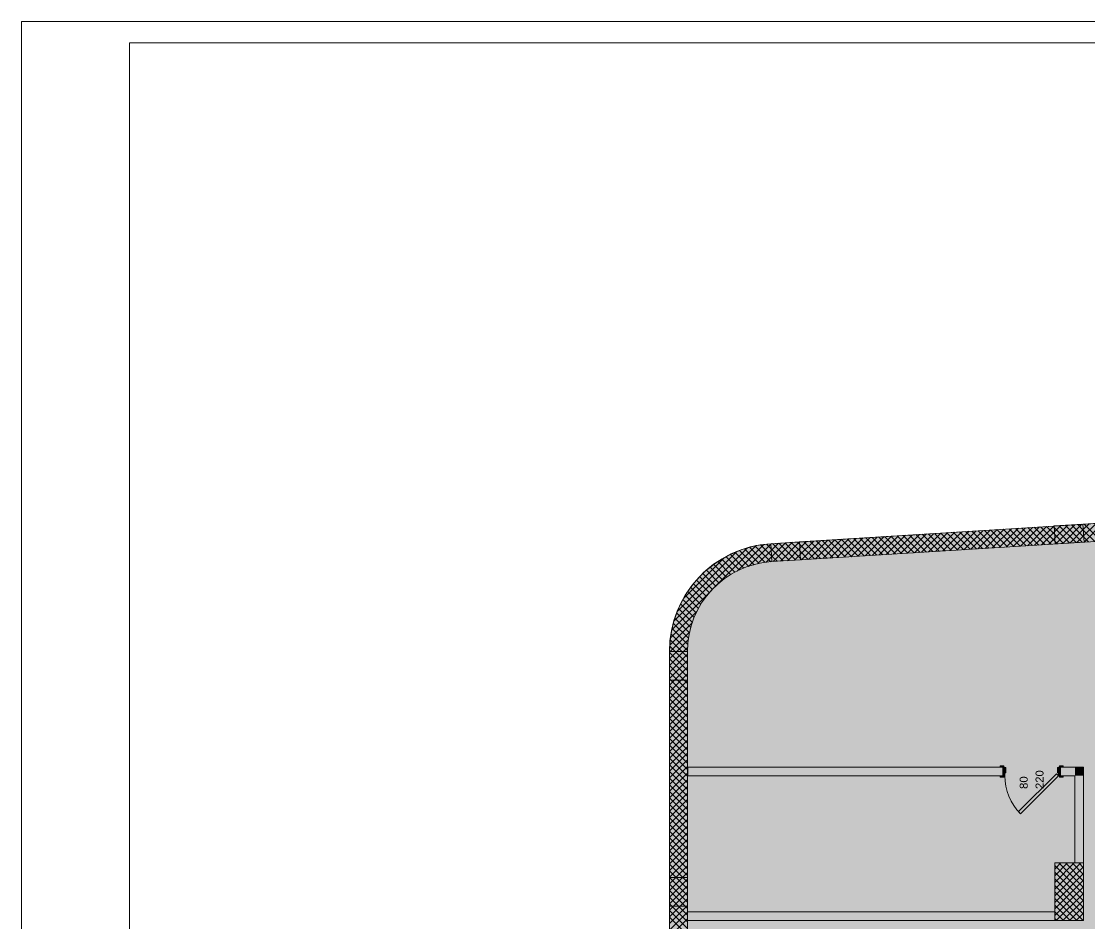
# Model space of a CAD drawing. Header units: metres. Extents: x 312 to 313.4, y 204 to 204.42.
# Drawn here: x 312.8144 to 312.9706, y 204.2895 to 204.4214 of the extents above; entities that cross this region are included whole.
import ezdxf

# ---------------------------------------------------------------- set-up
doc = ezdxf.new("R2010")
doc.units = ezdxf.units.M
for name, color, linetype, true_color in [('PDF_2D Drafting - General', 7, 'Continuous', 0x999999), ('PDF_A - Fleta', 7, 'Continuous', 0x6a6a6a), ('PDF_A - Muret', 7, 'Continuous', 0xaaaaaa), ('PDF_A - Shtyllat', 7, 'Continuous', 0x999999), ('PDF_A - Shtyllat bodrum', 7, 'Continuous', 0x999999)]:
    doc.layers.add(name, color=color, linetype=linetype, true_color=true_color)
doc.styles.add('PDF Arial', font='arial.ttf')

# ---------------------------------------------------------------- blocks, each defined once
blk = doc.blocks.new('bodrumi')
at = {"layer": 'PDF_2D Drafting - General', "true_color": 0xffffff, "transparency": 33554559}
blk.add_hatch(color=7, dxfattribs=at).paths.add_polyline_path([(0.003156999376074054, 0.2495060882568509), (0.003156999376074054, -0.04369808637829919), (-0.318948307376445, -0.04369808637829919), (-0.318948307376445, 0.2145893349541552), (-0.3188001144409327, 0.2167478379991508), (-0.3183581086900631, 0.2188659472995482), (-0.3176308059692587, 0.2209036351521831), (-0.3166315021938999, 0.2228228547838), (-0.3153795006646192, 0.2245874542236379), (-0.3138974959479697, 0.226164252895785), (-0.3122145022074392, 0.2275236445109101), (-0.3103614930046774, 0.2286402430216583), (-0.3083724994235695, 0.2294930548773948), (-0.3062864941067005, 0.2300659527248854), (-0.3041414807637466, 0.2303481706407524)])
at = {"layer": 'PDF_A - Muret', "true_color": 0xcccccc, "transparency": 33554559}
for points in [[(-0.2627104287041675, 0.2329311525133164), (-0.2625464313931047, 0.2303094563802119), (-0.2583444053649941, 0.2305714558919476), (-0.2585074229770612, 0.233193173556856), (-0.193250305853951, 0.2372614652845755), (-0.1930863193088044, 0.2346349675496526), (-0.2997754789564624, 0.2279836508857045), (-0.2999384750366403, 0.2306101486206273)], [(-0.3041414807637466, 0.2303481706407524), (-0.3039774834526838, 0.2277217590332157), (-0.3059414893256189, 0.2274495534261121), (-0.3078424930149026, 0.2268852683173463), (-0.3096374846564345, 0.2260416505601768), (-0.3112854999118326, 0.2249379496256552), (-0.3127475015428445, 0.2235992501153135), (-0.3139934956868728, 0.2220558473375149), (-0.3149924980163519, 0.2203428382025834), (-0.315722502983931, 0.2184991307576638), (-0.3161675016615391, 0.2165666475084151), (-0.3163165020412748, 0.2145893349541552), (-0.318948307376445, 0.2145893349541552), (-0.3188001144409327, 0.2167478379991508), (-0.3183581086900631, 0.2188659472995482), (-0.3176308059692587, 0.2209036351521831), (-0.3166315021938999, 0.2228228547838), (-0.3153795006646192, 0.2245874542236379), (-0.3138974959479697, 0.226164252895785), (-0.3122145022074392, 0.2275236445109101), (-0.3103614930046774, 0.2286402430216583), (-0.3083724994235695, 0.2294930548773948), (-0.3062864941067005, 0.2300659527248854)]]:
    blk.add_hatch(color=254, dxfattribs=at).paths.add_polyline_path(points)
at = {"layer": 'PDF_A - Muret', "true_color": 0xffffff, "transparency": 33554559}
for points in [[(-0.2697904229058281, 0.1976252972073098), (-0.2697904229058281, 0.1968363057454496), (-0.2699164380391608, 0.1968363057454496), (-0.2699164380391608, 0.1964153150770471), (-0.2702114351060914, 0.1964153150770471), (-0.2702114351060914, 0.1976252972073098)], [(-0.2617904159545787, 0.1976252972073098), (-0.2617904159545787, 0.1964153150770471), (-0.2620854130215093, 0.1964153150770471), (-0.2620854130215093, 0.1968363057454496), (-0.2622114173889258, 0.1968363057454496), (-0.2622114173889258, 0.1976252972073098)]]:
    blk.add_hatch(color=7, dxfattribs=at).paths.add_polyline_path(points)
at = {"layer": 'PDF_2D Drafting - General', "color": 8, "lineweight": 9, "true_color": 0x7f7f7f}
for points in [[(0.003156999376074054, 0.2495060882568509), (-0.3041414807637466, 0.2303481706407524)], [(-0.3062864941067005, 0.2300659527248854), (-0.3083724994235695, 0.2294930548773948)], [(-0.3041414807637466, 0.2303481706407524), (-0.3062864941067005, 0.2300659527248854)], [(-0.3103614930046774, 0.2286402430216583), (-0.3122145022074392, 0.2275236445109101)], [(-0.3083724994235695, 0.2294930548773948), (-0.3103614930046774, 0.2286402430216583)], [(-0.3122145022074392, 0.2275236445109101), (-0.3138974959479697, 0.226164252895785)], [(-0.3138974959479697, 0.226164252895785), (-0.3153795006646192, 0.2245874542236379)], [(-0.3153795006646192, 0.2245874542236379), (-0.3166315021938999, 0.2228228547838)], [(-0.3166315021938999, 0.2228228547838), (-0.3176308059692587, 0.2209036351521831)], [(-0.3176308059692587, 0.2209036351521831), (-0.3183581086900631, 0.2188659472995482)], [(-0.3183581086900631, 0.2188659472995482), (-0.3188001144409327, 0.2167478379991508)], [(-0.3188001144409327, 0.2167478379991508), (-0.318948307376445, 0.2145893349541552)], [(-0.318948307376445, 0.2145893349541552), (-0.318948307376445, -0.04369808637829919)]]:
    blk.add_lwpolyline(points, dxfattribs=at)
at = {"layer": 'PDF_A - Fleta', "color": 253, "lineweight": 5, "true_color": 0x999999}
for points in [[(-0.4136853134817784, 0.3067039104885509), (0.1738802134195794, 0.3067039104885509)], [(-0.4136853134817784, -0.1100141504923329), (-0.4136853134817784, 0.3067039104885509)], [(-0.3978958302391788, 0.3035460067749227), (0.1706751980251511, 0.3035460067749227)], [(-0.3978958302391788, -0.1068561606512901), (-0.3978958302391788, 0.3035460067749227)]]:
    blk.add_lwpolyline(points, dxfattribs=at)
at = {"layer": 'PDF_A - Muret', "color": 8, "lineweight": 18, "true_color": 0x7f7f7f}
for points in [[(-0.193250305853951, 0.2372614652845755), (-0.2585074229770612, 0.233193173556856)], [(-0.2997754789564624, 0.2279836508857045), (-0.1930863193088044, 0.2346349675496526)], [(-0.2627104287041675, 0.2329311525133164), (-0.2999384750366403, 0.2306101486206273)], [(-0.318948307376445, 0.2103787392510412), (-0.318948307376445, 0.181565295579702)], [(-0.3163165020412748, 0.181565295579702), (-0.3163165020412748, 0.2103787392510412)], [(-0.2702114351060914, 0.1976783086141154), (-0.3162635014004422, 0.1976783086141154)], [(-0.3162635014004422, 0.1964153150770471), (-0.3162635014004422, 0.1976783086141154)], [(-0.2702114351060914, 0.1976783086141154), (-0.2706004294501554, 0.1976783086141154)], [(-0.2702114351060914, 0.1976783086141154), (-0.2706004294501554, 0.1976783086141154)], [(-0.2702114351060914, 0.1976783086141154), (-0.2706004294501554, 0.1976783086141154)], [(-0.2702114351060914, 0.1976252972073098), (-0.2702114351060914, 0.1976783086141154)], [(-0.2702114351060914, 0.1976252972073098), (-0.2702114351060914, 0.1976783086141154)], [(-0.2702114351060914, 0.1976252972073098), (-0.2702114351060914, 0.1976783086141154)], [(-0.2702114351060914, 0.1964153150770471), (-0.2702114351060914, 0.1976252972073098)], [(-0.2702114351060914, 0.1964153150770471), (-0.2702114351060914, 0.1976252972073098)], [(-0.2702114351060914, 0.1964153150770471), (-0.2702114351060914, 0.1976252972073098)], [(-0.2617904159545787, 0.1976783086141154), (-0.2614004096137137, 0.1976783086141154)], [(-0.2617904159545787, 0.1976252972073098), (-0.2617904159545787, 0.1976783086141154)], [(-0.2596854195488731, 0.1976783086141154), (-0.2617904159545787, 0.1976783086141154)], [(-0.2617904159545787, 0.1976252972073098), (-0.2617904159545787, 0.1976783086141154)], [(-0.2617904159545787, 0.1976252972073098), (-0.2617904159545787, 0.1976783086141154)], [(-0.2617904159545787, 0.1976783086141154), (-0.2614004096137137, 0.1976783086141154)], [(-0.2617904159545787, 0.1976783086141154), (-0.2614004096137137, 0.1976783086141154)], [(-0.2617904159545787, 0.1964153150770471), (-0.2617904159545787, 0.1976252972073098)], [(-0.2617904159545787, 0.1964153150770471), (-0.2617904159545787, 0.1976252972073098)], [(-0.2617904159545787, 0.1964153150770471), (-0.2617904159545787, 0.1976252972073098)], [(-0.2584214032490877, 0.1976783086141154), (-0.2596854195488731, 0.1976783086141154)], [(-0.2584214032490877, 0.1836702919854076), (-0.2584214032490877, 0.1976783086141154)], [(-0.3162635014004422, 0.1964153150770471), (-0.2702114351060914, 0.1964153150770471)], [(-0.2702114351060914, 0.1964153150770471), (-0.2706004294501554, 0.1964153150770471)], [(-0.2702114351060914, 0.1964153150770471), (-0.2706004294501554, 0.1964153150770471)], [(-0.2702114351060914, 0.1964153150770471), (-0.2706004294501554, 0.1964153150770471)], [(-0.2617904159545787, 0.1964153150770471), (-0.2614004096137137, 0.1964153150770471)], [(-0.2617904159545787, 0.1964153150770471), (-0.2596854195488731, 0.1964153150770471)], [(-0.2617904159545787, 0.1964153150770471), (-0.2614004096137137, 0.1964153150770471)], [(-0.2617904159545787, 0.1964153150770471), (-0.2614004096137137, 0.1964153150770471)], [(-0.2596854195488731, 0.1964153150770471), (-0.2596854195488731, 0.1836702919854076)], [(-0.318948307376445, 0.1773542692396575), (-0.318948307376445, 0.1307232008192329)], [(-0.3163165020412748, 0.1307232008192329), (-0.3163165020412748, 0.1773542692396575)], [(-0.2626324295891891, 0.1765122879028524), (-0.316306500498456, 0.1765122879028524)], [(-0.316306500498456, 0.1765122879028524), (-0.316306500498456, 0.1752492728339519)], [(-0.316306500498456, 0.1752492728339519), (-0.2626324295891891, 0.1752492728339519)]]:
    blk.add_lwpolyline(points, dxfattribs=at)
at = {"layer": 'PDF_A - Muret', "lineweight": 9}
for points in [[(-0.2686824371338048, 0.2299221630520378), (-0.26587042100698, 0.2327341791788911)], [(-0.2676504264831578, 0.2299864571465378), (-0.2648384211222492, 0.232798473273391)], [(-0.266618426598427, 0.2300507512410661), (-0.2638064104716022, 0.2328627673678909)], [(-0.2640584407382676, 0.2302103668212965), (-0.2665404382493648, 0.2326923643324221)], [(-0.2631474067688373, 0.2302671678331194), (-0.2656294258117669, 0.2327491653442451)], [(-0.2655864267137531, 0.2301151529948129), (-0.2627744213528445, 0.2329271691216377)], [(-0.262568426174596, 0.2306550640530247), (-0.2647184241400851, 0.2328058586968496)], [(-0.2626324295891891, 0.2316870639377271), (-0.2638084236992881, 0.2328626597086725)], [(-0.2626964222378092, 0.232718956163211), (-0.2628974112616902, 0.2329194607204954)], [(-0.2584584272596544, 0.2324049572414992), (-0.2576144111633312, 0.2332487687852733)], [(-0.25840140016345, 0.231494073994952), (-0.2565824112786572, 0.2333131705390201)], [(-0.2583444053649941, 0.230583255343987), (-0.2555504113939264, 0.23337746463352)], [(-0.255861406623012, 0.2307214682685128), (-0.2583434041341093, 0.2332033581203916)], [(-0.2944814760843997, 0.2283137556288182), (-0.2916694599575749, 0.2311257502238107)], [(-0.2934494654337527, 0.2283780712551788), (-0.2906374600728441, 0.2311900658501713)], [(-0.2924174655490788, 0.2284424514770649), (-0.2896054601881133, 0.2312544676039181)], [(-0.291385465664348, 0.2285067455715648), (-0.2885734603034393, 0.231318761698418)], [(-0.2886514486525016, 0.228677148607062), (-0.291133456929515, 0.2311591461181877)], [(-0.2903534657796172, 0.2285710396660932), (-0.2875414604187085, 0.231383055792918)], [(-0.2877404685126521, 0.2287339711507173), (-0.2902224660237493, 0.2312159686618429)], [(-0.2893214658949432, 0.2286354629516723), (-0.2865094605339777, 0.2314474575466647)], [(-0.2868294560750542, 0.2287907506307079), (-0.2893114643520676, 0.2312727696736658)], [(-0.2859184544033724, 0.2288475516425308), (-0.2884004519144696, 0.2313295491536564)], [(-0.2882894444783801, 0.2286997570461722), (-0.2854774606493038, 0.2315117731730254)], [(-0.2850074634976068, 0.2289043526543537), (-0.287489461008704, 0.2313862640380933)], [(-0.2872574661254816, 0.2287640511407005), (-0.2844454499986568, 0.2315760672675253)], [(-0.2840974415249207, 0.2289611536661766), (-0.2865784593370222, 0.2314430650499162)], [(-0.2862254447089185, 0.2288284528944473), (-0.283413450113926, 0.2316404474894398)], [(-0.283186461385128, 0.2290178470187811), (-0.2856684588962253, 0.2314998445299068)], [(-0.2851934555901607, 0.2288927469889472), (-0.2823814502292521, 0.2317047631158005)], [(-0.2822754489474733, 0.2290746480306041), (-0.2847574572245435, 0.2315566670735905)], [(-0.2841614557054299, 0.2289570626153079), (-0.2813494395786051, 0.2317690572103004)], [(-0.2813644472757915, 0.229131449042427), (-0.2838464447869455, 0.2316134680854134)], [(-0.283129455820756, 0.2290214428371939), (-0.2803174396938743, 0.2318334589640472)], [(-0.2804534348381935, 0.2291882715861107), (-0.2829354538811799, 0.2316702475653756)], [(-0.2820974344041929, 0.2290857584635546), (-0.2792854398092004, 0.2318977530585471)], [(-0.279542454698344, 0.2292450725979336), (-0.2820244522094981, 0.2317269624498408)], [(-0.2786324542575471, 0.2293018520779242), (-0.2811134397719002, 0.2317837634616637)], [(-0.2810654560512944, 0.2291500525580545), (-0.2782534399244696, 0.2319620686849078)], [(-0.2777214418199492, 0.2293585454305003), (-0.2802034393310464, 0.2318405644734867)], [(-0.2800334561666205, 0.2292144543118013), (-0.2772214400397388, 0.2320264704386545)], [(-0.2768104401482674, 0.2294153679741839), (-0.2792924376593646, 0.2318973654853096)], [(-0.2790014347500573, 0.2292787484063012), (-0.2761894401550649, 0.2320907430013222)], [(-0.2758994277106694, 0.2294721689860069), (-0.278381446753599, 0.2319541664971325)], [(-0.2779694456312427, 0.2293430640326619), (-0.2751574402703341, 0.2321550586276828)], [(-0.27498844757082, 0.2295289484659975), (-0.2774704450819172, 0.2320109675089554)], [(-0.2769374457465119, 0.2294074657864087), (-0.2741254296196871, 0.2322194603814012)], [(-0.274077435133222, 0.2295857494778204), (-0.2765594541761516, 0.2320676608615599)], [(-0.2759054243300056, 0.229471759880937), (-0.2730934297349563, 0.2322837760077618)], [(-0.2731664442274564, 0.2296425504896433), (-0.2756484417385536, 0.2321244618733829)], [(-0.2748734244452748, 0.2295361616346554), (-0.2720614406161985, 0.2323480701022902)], [(-0.2722564330206865, 0.2296993515014663), (-0.2747384520636729, 0.2321812628852058)], [(-0.2738424365573451, 0.2296004557291838), (-0.2710304527282688, 0.2324124718560086)], [(-0.2713454205830885, 0.2297560663859031), (-0.2738274396260749, 0.2322380638970287)], [(-0.2704344404432391, 0.2298128673977544), (-0.2729164379543931, 0.2322948649088517)], [(-0.2728104366726711, 0.2296647498236837), (-0.2699984313117056, 0.2324767659505369)], [(-0.2695234280056411, 0.2298696468777166), (-0.2720054255167952, 0.232351665920703)], [(-0.2717784367879403, 0.2297291515774305), (-0.2689664314270317, 0.2325411677042837)], [(-0.2686124263339593, 0.2299264478895395), (-0.2710944346110296, 0.2324083592732791)], [(-0.2707464369032095, 0.2297934672037911), (-0.2679344315423009, 0.2326054617987836)], [(-0.2677014138963614, 0.2299832704332232), (-0.2701834329393478, 0.232465160285102)], [(-0.2697144370185356, 0.2298577612982911), (-0.2669024208916539, 0.2326697558932835)], [(-0.2667914134555645, 0.2300400499132138), (-0.269273432498494, 0.2325219612969534)], [(-0.265880433315715, 0.2300967432657899), (-0.2683624308268122, 0.2325787623087763)], [(-0.264969420878117, 0.2301535658094735), (-0.2674514183892143, 0.2326355633205992)], [(-0.2645544268290223, 0.2301794686211451), (-0.262656416066477, 0.2320771564059783)], [(-0.2635224269442915, 0.2302437627156735), (-0.262599410502105, 0.2311662516276272)], [(-0.256771407063809, 0.2306646457248291), (-0.2584544115702556, 0.232347660997192)], [(-0.2576824195014069, 0.230607866244867), (-0.2583904189215787, 0.2313156611124896)], [(-0.3183109108819053, 0.2189983250935938), (-0.307605491977256, 0.2297037655300755)], [(-0.3126815064324546, 0.2236601421780051), (-0.3062734888712839, 0.2300675460815569)], [(-0.3090614862230154, 0.2263124565972419), (-0.3051594741821191, 0.2302141779581746)], [(-0.3058244852701932, 0.2274657453749001), (-0.3079644924587797, 0.2296052573310021)], [(-0.307385490332706, 0.2270210481431718), (-0.3041364853752953, 0.230269859313978)], [(-0.30497448332045, 0.2275835461086899), (-0.3072044936286034, 0.2298137717353086)], [(-0.3041244813707067, 0.2277012607150652), (-0.3064454852633958, 0.2300221569485359)], [(-0.3040304840935732, 0.2285748508029712), (-0.3056104910108957, 0.2301548577202936)], [(-0.3040954779730782, 0.2296067645602875), (-0.304755493672701, 0.2302673616197524)], [(-0.2999384750366403, 0.2305976601494706), (-0.2999244793361981, 0.2306110529581815)], [(-0.2977594736735227, 0.2281093538072412), (-0.2999174707201178, 0.2302673616197524)], [(-0.2998814802381844, 0.2296868630303379), (-0.2988924794515242, 0.2306753470526814)], [(-0.2998244746738123, 0.2287760659112053), (-0.2978604795667934, 0.230739770338289)], [(-0.2996404742770551, 0.2279920483059357), (-0.2968284689161464, 0.2308040644327889)], [(-0.2968484720018409, 0.2281661548190641), (-0.2993304802788543, 0.2306480662028036)], [(-0.2986084743923811, 0.2280563639322963), (-0.2957964690314725, 0.2308683585272888)], [(-0.2959374703301592, 0.2282229558309155), (-0.2984194678412564, 0.2307048672146266)], [(-0.2975774757385352, 0.2281207441542108), (-0.2947654703776266, 0.2309327602810356)], [(-0.2950274698893054, 0.2282797568427384), (-0.2975094674004595, 0.2307616682264779)], [(-0.2941164682176236, 0.2283364501953145), (-0.2965984657287777, 0.2308184477064401)], [(-0.2965454758538044, 0.228185059780543), (-0.2937334704928958, 0.2309970543755639)], [(-0.2932054665459418, 0.2283932512071374), (-0.2956874748230121, 0.2308752702501238)], [(-0.2955134759691305, 0.2282494615342898), (-0.292701470608165, 0.2310613484700639)], [(-0.29229446487426, 0.2284500522189887), (-0.2947764731513303, 0.2309320712619467)], [(-0.2913834739684944, 0.2285068532308117), (-0.2938654714796485, 0.2309887430826905)], [(-0.2904724615308965, 0.2285636542426346), (-0.2929544698079667, 0.2310455656263741)], [(-0.2895624610900995, 0.2286204337226252), (-0.2920434681362849, 0.2311023666381971)], [(-0.2624904270596176, 0.2303081644694203), (-0.2624854209052501, 0.23031326751709)], [(-0.2622364266289878, 0.2303239688449423), (-0.2622414220174392, 0.2303284690009377)], [(-0.2614584271748868, 0.2303724585639202), (-0.2614534102546031, 0.2303776477390045)], [(-0.2613264046563017, 0.2303807483249329), (-0.2613304203457574, 0.2303852700127607)], [(-0.2604264165242398, 0.2304367526584201), (-0.2604214103698723, 0.2304419633653652)], [(-0.2604154137505361, 0.2304374632093698), (-0.2604194079081594, 0.2304420710245836)], [(-0.2595044120788543, 0.2304942642211927), (-0.2595094182332218, 0.2304988505045742)], [(-0.2593944166395659, 0.2305011544121669), (-0.2593894104851984, 0.2305062574598651)], [(-0.2585933996412564, 0.2305510652330156), (-0.2585984057956239, 0.2305556730482294)], [(-0.2583624167548351, 0.2305654485066952), (-0.2583574106004676, 0.2305706592136119)], [(-0.3177738097297151, 0.220503056674545), (-0.3090924920824136, 0.229184568108451)], [(-0.3168595029194989, 0.2223846386379762), (-0.3109715009901493, 0.2282724575466659)], [(-0.309366495598681, 0.2261692482842363), (-0.311282506985151, 0.2280854534573109)], [(-0.3087074918959161, 0.2264786609225951), (-0.3106784956190154, 0.228449255540653)], [(-0.3080494894239791, 0.2267880735609253), (-0.3100394842359719, 0.2287781545003327)], [(-0.3073314884609886, 0.2270371539645737), (-0.3093624906751984, 0.2290686406453517)], [(-0.3065854853312544, 0.2272586520724929), (-0.3086854971144248, 0.2293590621948454)], [(-0.3060094868977785, 0.227429550340446), (-0.3040794798109232, 0.2293590621948454)], [(-0.3048734881930955, 0.2275975418091036), (-0.3040224850124673, 0.2284482650756843)], [(-0.2986704753452045, 0.2280525527954183), (-0.299853488837357, 0.22923536173505)], [(-0.2995814770168863, 0.2279957517835953), (-0.2997884734259628, 0.2282034479777053)], [(-0.3116614890204801, 0.2245937415229093), (-0.313529495154512, 0.2264619522094904)], [(-0.3111364887661239, 0.2250371468438175), (-0.312994493357337, 0.226894247097448)], [(-0.3105574866401071, 0.2254253445095458), (-0.3124584903293339, 0.2273266496446524)], [(-0.3099784952799496, 0.2258135637071632), (-0.3118864968193975, 0.2277216513739688)], [(-0.3131145011054173, 0.2231445405748218), (-0.3149815060085643, 0.225011136372899)], [(-0.3126714941236628, 0.2236690563625814), (-0.314512499321836, 0.2255100507948384)], [(-0.3121664969550579, 0.2241314527723546), (-0.3140435034010238, 0.2260089652167494)], [(-0.3185908033582905, 0.2177507268270062), (-0.3127714987861054, 0.2235699452718336)], [(-0.3143374992370696, 0.221464755079495), (-0.3162435090806639, 0.2233701512654704)], [(-0.3139784987555458, 0.2220734388563415), (-0.3158415095011264, 0.2239361373901545)], [(-0.3135464945475519, 0.2226089574178047), (-0.3154405111524738, 0.2245021665785032)], [(-0.3150374995761354, 0.2202289562649185), (-0.3169735032823269, 0.2221655305650643)], [(-0.3146945080227397, 0.2208535520765622), (-0.3166425049676036, 0.2228018397013329)], [(-0.3188129151238286, 0.2165610276964003), (-0.3149374949137496, 0.2204362433539586)], [(-0.3155865078396118, 0.2188427359687068), (-0.317635101572705, 0.2208915342542923)], [(-0.3153115030924596, 0.2195358461168269), (-0.3173051152547259, 0.2215291353013811)], [(-0.318884314727768, 0.2155220514933376), (-0.3156015047709388, 0.2188050552368281)], [(-0.3161705053541368, 0.2165241436428573), (-0.3183847112867397, 0.2187383495754887)], [(-0.3159945040384855, 0.2173159557766553), (-0.3181442113240678, 0.2194653508504416)], [(-0.3158135073343828, 0.2181025356716759), (-0.3178896080017353, 0.220178442552367)], [(-0.3188494116041625, 0.2145893349541552), (-0.3159565110948392, 0.2174821385701478)], [(-0.316306500498456, 0.2147248348660185), (-0.3187187994215606, 0.2171371337890662)], [(-0.3162385029262964, 0.2156244354248145), (-0.3185518091837594, 0.2179377309163613)], [(-0.3171385987175768, 0.2145893349541552), (-0.3188320031060243, 0.2162827285766582)], [(-0.3178818134732069, 0.2145893349541552), (-0.3161885059780616, 0.2162822548760346)], [(-0.3181062076145054, 0.2145893349541552), (-0.3188942086113684, 0.2153772282918283)], [(-0.3169145060221581, 0.2145893349541552), (-0.3162675063239249, 0.2152355487399689)], [(-0.318948307376445, 0.2086846350775886), (-0.3172542139689085, 0.2103787392510412)], [(-0.318948307376445, 0.2096522332085726), (-0.318221801333948, 0.2103787392510412)], [(-0.318948307376445, 0.2077173168606237), (-0.3163165020412748, 0.2103486377292256)], [(-0.3163165020412748, 0.2069943205091818), (-0.318948307376445, 0.209625619845923)], [(-0.318948307376445, 0.2067493311564306), (-0.3163165020412748, 0.2093809319390232)], [(-0.3163165020412748, 0.2079613157484346), (-0.3187338071187469, 0.2103787392510412)], [(-0.3163165020412748, 0.2089293229844884), (-0.3177662089877913, 0.2103787392510412)], [(-0.3163165020412748, 0.2098969426473047), (-0.3167985031975604, 0.2103787392510412)], [(-0.3163165020412748, 0.2060263132731279), (-0.318948307376445, 0.2086580432467997)], [(-0.318948307376445, 0.2057813239203767), (-0.3163165020412748, 0.2084133338080676)], [(-0.3163165020412748, 0.2050593180338751), (-0.318948307376445, 0.2076903159247649)], [(-0.318948307376445, 0.2048143286810955), (-0.3163165020412748, 0.2074453265720138)], [(-0.3163165020412748, 0.2040913107978213), (-0.318948307376445, 0.2067223302205434)], [(-0.318948307376445, 0.2038463214450417), (-0.3163165020412748, 0.2064783313327609)], [(-0.3163165020412748, 0.2031233250935998), (-0.318948307376445, 0.2057553349812906)], [(-0.318948307376445, 0.2028793262057889), (-0.3163165020412748, 0.2055103025648464)], [(-0.3163165020412748, 0.202156329854347), (-0.318948307376445, 0.2047873277452368)], [(-0.318948307376445, 0.2019112974379027), (-0.3163165020412748, 0.2045433073255936)], [(-0.3163165020412748, 0.2011883226182931), (-0.318948307376445, 0.2038203109741232)], [(-0.318948307376445, 0.2009433117336812), (-0.3163165020412748, 0.203575321621372)], [(-0.3163165020412748, 0.2002203153822393), (-0.318948307376445, 0.2028523252699301)], [(-0.318948307376445, 0.1999763164944284), (-0.3163165020412748, 0.2026073143853182)], [(-0.3163165020412748, 0.199253320142958), (-0.318948307376445, 0.2018843180338763)], [(-0.318948307376445, 0.1990083092583745), (-0.3163165020412748, 0.2016402976142047)], [(-0.3163165020412748, 0.1982853129069042), (-0.318948307376445, 0.2009173012627627)], [(-0.318948307376445, 0.1980403020223207), (-0.3163165020412748, 0.2006723119100116)], [(-0.3163165020412748, 0.1973182961358191), (-0.318948307376445, 0.1999493155585412)], [(-0.318948307376445, 0.1970733067830395), (-0.3163165020412748, 0.19970432620579)], [(-0.3163165020412748, 0.1963503104315976), (-0.318948307376445, 0.1989823203192884)], [(-0.318948307376445, 0.1961052995469856), (-0.3163165020412748, 0.1987373094346765)], [(-0.3163165020412748, 0.195382324727376), (-0.318948307376445, 0.1980143130832346)], [(-0.318948307376445, 0.1951383043077328), (-0.3163165020412748, 0.1977693021986227)], [(-0.3163165020412748, 0.1944153079562909), (-0.318948307376445, 0.1970463058471807)], [(-0.318948307376445, 0.194170297071679), (-0.3163165020412748, 0.1968023069593698)], [(-0.3163165020412748, 0.1934473007202371), (-0.318948307376445, 0.1960793106079279)], [(-0.318948307376445, 0.1932023113674575), (-0.3163165020412748, 0.1958343212551767)], [(-0.3163165020412748, 0.1924793150160156), (-0.318948307376445, 0.1951113033718741)], [(-0.318948307376445, 0.1922353161282047), (-0.3163165020412748, 0.1948662924872622)], [(-0.3163165020412748, 0.191512298244902), (-0.318948307376445, 0.1941432961358203)], [(-0.318948307376445, 0.1912672873603185), (-0.3163165020412748, 0.1938992972480094)], [(-0.3163165020412748, 0.1905442910088482), (-0.318948307376445, 0.193176300896539)], [(-0.318948307376445, 0.1903002921210373), (-0.3163165020412748, 0.1929313115437878)], [(-0.3163165020412748, 0.1895772957695954), (-0.318948307376445, 0.1922083151923459)], [(-0.318948307376445, 0.1893323064168442), (-0.3163165020412748, 0.191963304307734)], [(-0.3163165020412748, 0.1886092885335415), (-0.318948307376445, 0.1912412984212324)], [(-0.318948307376445, 0.1883642991807903), (-0.3163165020412748, 0.1909962875366205)], [(-0.3163165020412748, 0.1876412812974877), (-0.318948307376445, 0.1902732911851786)], [(-0.318948307376445, 0.1873972824096768), (-0.3163165020412748, 0.1900283018324274)], [(-0.3163165020412748, 0.1866742860582349), (-0.318948307376445, 0.189305305480957)], [(-0.318948307376445, 0.1864292967054553), (-0.3163165020412748, 0.1890612850613138)], [(-0.3163165020412748, 0.1857063003540134), (-0.318948307376445, 0.1883383102417042)], [(-0.318948307376445, 0.1854612679375691), (-0.3163165020412748, 0.18809327782526)], [(-0.3163165020412748, 0.1847393051147606), (-0.318948307376445, 0.1873702814738181)], [(-0.318948307376445, 0.1844942726983163), (-0.3163165020412748, 0.1871252921210385)], [(-0.3163165020412748, 0.183771276346846), (-0.318948307376445, 0.1864022957695965)], [(-0.318948307376445, 0.1835262869940948), (-0.3163165020412748, 0.1861582968817856)], [(-0.3163165020412748, 0.1828032906426529), (-0.318948307376445, 0.1854353005303437)], [(-0.318948307376445, 0.182559291754842), (-0.3163165020412748, 0.1851902896457318)], [(-0.3163165020412748, 0.1818362954033717), (-0.318948307376445, 0.1844672717624292)], [(-0.318948307376445, 0.1815912629869274), (-0.3163165020412748, 0.184223294406479)], [(-0.3170134125603568, 0.181565295579702), (-0.318948307376445, 0.1835002765231764)], [(-0.3180069996304269, 0.181565295579702), (-0.3163165020412748, 0.1832552871704252)], [(-0.3179810106913123, 0.181565295579702), (-0.318948307376445, 0.1825322908189548)], [(-0.3170393046061122, 0.181565295579702), (-0.3163165020412748, 0.1822873014662036)], [(-0.318948307376445, 0.1748182698567859), (-0.3164115113152661, 0.1773542692396575)], [(-0.318948307376445, 0.1757852650960388), (-0.3173794108921015, 0.1773542692396575)], [(-0.318948307376445, 0.1767532723320926), (-0.3183470090230571, 0.1773542692396575)], [(-0.3163165020412748, 0.1740952519734833), (-0.318948307376445, 0.1767262713962339)], [(-0.318948307376445, 0.1738502626207321), (-0.3163165020412748, 0.1764822940402553)], [(-0.3163165020412748, 0.1750622902764292), (-0.3186085994296946, 0.1773542692396575)], [(-0.3163165020412748, 0.176030297512483), (-0.3176410012986821, 0.1773542692396575)], [(-0.3163165020412748, 0.1769982832167045), (-0.3166735000610288, 0.1773542692396575)], [(-0.3163165020412748, 0.1731272662692618), (-0.318948307376445, 0.1757592761569526)], [(-0.318948307376445, 0.1728822769165106), (-0.3163165020412748, 0.1755142868042014)]]:
    blk.add_lwpolyline(points, dxfattribs=at)
at = {"layer": 'PDF_A - Muret', "color": 8, "lineweight": 13, "true_color": 0x7f7f7f}
for points in [[(-0.2700744387308873, 0.1978782964070831), (-0.2706004294501554, 0.1978782964070831)], [(-0.2706004294501554, 0.1978782964070831), (-0.2706004294501554, 0.1976783086141154)], [(-0.2706004294501554, 0.1976783086141154), (-0.2700744387308873, 0.1976783086141154)], [(-0.2699484343634708, 0.1976783086141154), (-0.2702114351060914, 0.1976783086141154)], [(-0.2702114351060914, 0.1976783086141154), (-0.2702114351060914, 0.1976252972073098)], [(-0.2702114351060914, 0.1976252972073098), (-0.2699484343634708, 0.1976252972073098)], [(-0.2702114351060914, 0.1964153150770471), (-0.2702114351060914, 0.1976252972073098)], [(-0.2702114351060914, 0.1976252972073098), (-0.2697904229058281, 0.1976252972073098)], [(-0.2700744387308873, 0.1976783086141154), (-0.2700744387308873, 0.1978782964070831)], [(-0.2699484343634708, 0.1976252972073098), (-0.2699484343634708, 0.1976783086141154)], [(-0.2697904229058281, 0.1968363057454496), (-0.2699164380391608, 0.1968363057454496)], [(-0.2699164380391608, 0.1968363057454496), (-0.2699164380391608, 0.1964153150770471)], [(-0.2697904229058281, 0.1976252972073098), (-0.2697904229058281, 0.1968363057454496)], [(-0.2622114173889258, 0.1968363057454496), (-0.2622114173889258, 0.1976252972073098)], [(-0.2622114173889258, 0.1976252972073098), (-0.2617904159545787, 0.1976252972073098)], [(-0.2620854130215093, 0.1968363057454496), (-0.2622114173889258, 0.1968363057454496)], [(-0.2620854130215093, 0.1964153150770471), (-0.2620854130215093, 0.1968363057454496)], [(-0.2617904159545787, 0.1976783086141154), (-0.2620534166971993, 0.1976783086141154)], [(-0.2620534166971993, 0.1976783086141154), (-0.2620534166971993, 0.1976252972073098)], [(-0.2620534166971993, 0.1976252972073098), (-0.2617904159545787, 0.1976252972073098)], [(-0.2614004096137137, 0.1978782964070831), (-0.2619274230956989, 0.1978782964070831)], [(-0.2619274230956989, 0.1978782964070831), (-0.2619274230956989, 0.1976783086141154)], [(-0.2619274230956989, 0.1976783086141154), (-0.2614004096137137, 0.1976783086141154)], [(-0.2617904159545787, 0.1976252972073098), (-0.2617904159545787, 0.1976783086141154)], [(-0.2617904159545787, 0.1976252972073098), (-0.2617904159545787, 0.1964153150770471)], [(-0.2614004096137137, 0.1976783086141154), (-0.2614004096137137, 0.1978782964070831)], [(-0.2700744387308873, 0.1964153150770471), (-0.2706004294501554, 0.1964153150770471)], [(-0.2706004294501554, 0.1964153150770471), (-0.2706004294501554, 0.1962153057522471)], [(-0.2706004294501554, 0.1962153057522471), (-0.2700744387308873, 0.1962153057522471)], [(-0.2699164380391608, 0.1964153150770471), (-0.2702114351060914, 0.1964153150770471)], [(-0.2700744387308873, 0.1962153057522471), (-0.2700744387308873, 0.1964153150770471)], [(-0.2623824233161258, 0.1967123038398029), (-0.2679204250759426, 0.1911753033108425)], [(-0.2676224243164143, 0.1908773025512858), (-0.2620854130215093, 0.1964153150770471)], [(-0.2620854130215093, 0.1964153150770471), (-0.2623824233161258, 0.1967123038398029)], [(-0.2617904159545787, 0.1964153150770471), (-0.2620854130215093, 0.1964153150770471)], [(-0.2614004096137137, 0.1964153150770471), (-0.2619274230956989, 0.1964153150770471)], [(-0.2619274230956989, 0.1964153150770471), (-0.2619274230956989, 0.1962153057522471)], [(-0.2619274230956989, 0.1962153057522471), (-0.2614004096137137, 0.1962153057522471)], [(-0.2614004096137137, 0.1962153057522471), (-0.2614004096137137, 0.1964153150770471)], [(-0.2679204250759426, 0.1911753033108425), (-0.2676224243164143, 0.1908773025512858)]]:
    blk.add_lwpolyline(points, dxfattribs=at)
at = {"layer": 'PDF_A - Muret', "color": 8, "lineweight": 18, "true_color": 0x7f7f7f}
for centre, radius, start, end in [((-0.3031611059139436, 0.2145914509480917), 0.01578820871265545, 93.56032382031657, 180.007679481534), ((-0.3031610950970389, 0.2145917454249684), 0.01315620674138409, 93.55791469006856, 180.010498329959)]:
    blk.add_arc(centre, radius, start, end, dxfattribs=at)
at = {"layer": 'PDF_A - Muret', "color": 8, "lineweight": 13, "true_color": 0x7f7f7f}
blk.add_arc((-0.2620848799240889, 0.1964152681873088), 0.00783157063156331, 179.9996569542056, 225.0021791759603, dxfattribs=at)
at = {"layer": 'PDF_A - Muret', "color": 254, "true_color": 0xcccccc, "transparency": 33554559}
for points in [[(-0.3163165020412748, 0.2103787392510412), (-0.3163165020412748, 0.181565295579702), (-0.318948307376445, 0.2103787392510412), (-0.318948307376445, 0.181565295579702)], [(-0.3162635014004422, 0.1976783086141154), (-0.2702114351060914, 0.1976783086141154), (-0.3162635014004422, 0.1964153150770471), (-0.2702114351060914, 0.1964153150770471)], [(-0.2617904159545787, 0.1976783086141154), (-0.2596854195488731, 0.1976783086141154), (-0.2617904159545787, 0.1964153150770471), (-0.2596854195488731, 0.1964153150770471)], [(-0.2596854195488731, 0.1976783086141154), (-0.2584214032490877, 0.1976783086141154), (-0.2596854195488731, 0.1964153150770471)], [(-0.2596854195488731, 0.1964153150770471), (-0.2584214032490877, 0.1976783086141154), (-0.2584214032490877, 0.1964153150770471)], [(-0.2596854195488731, 0.1964153150770471), (-0.2584214032490877, 0.1964153150770471), (-0.2596854195488731, 0.1836702919854076), (-0.2584214032490877, 0.1836702919854076)], [(-0.318948307376445, 0.1307232008192329), (-0.318948307376445, 0.1773542692396575), (-0.3163165020412748, 0.1307232008192329), (-0.3163165020412748, 0.1773542692396575)], [(-0.2626324295891891, 0.1765122879028524), (-0.2626324295891891, 0.1752492728339519), (-0.316306500498456, 0.1765122879028524), (-0.316306500498456, 0.1752492728339519)]]:
    blk.add_solid(points, dxfattribs=at)
at = {"layer": 'PDF_A - Muret', "color": 7, "true_color": 0xffffff, "transparency": 33554559}
for points in [[(-0.2700744387308873, 0.1978782964070831), (-0.2700744387308873, 0.1976783086141154), (-0.2706004294501554, 0.1978782964070831), (-0.2706004294501554, 0.1976783086141154)], [(-0.2699484343634708, 0.1976252972073098), (-0.2702114351060914, 0.1976252972073098), (-0.2699484343634708, 0.1976783086141154), (-0.2702114351060914, 0.1976783086141154)], [(-0.2617904159545787, 0.1976252972073098), (-0.2620534166971993, 0.1976252972073098), (-0.2617904159545787, 0.1976783086141154), (-0.2620534166971993, 0.1976783086141154)], [(-0.2619274230956989, 0.1976783086141154), (-0.2619274230956989, 0.1978782964070831), (-0.2614004096137137, 0.1976783086141154), (-0.2614004096137137, 0.1978782964070831)], [(-0.2700744387308873, 0.1964153150770471), (-0.2700744387308873, 0.1962153057522471), (-0.2706004294501554, 0.1964153150770471), (-0.2706004294501554, 0.1962153057522471)], [(-0.2676224243164143, 0.1908773025512858), (-0.2679204250759426, 0.1911753033108425), (-0.2620854130215093, 0.1964153150770471), (-0.2623824233161258, 0.1967123038398029)], [(-0.2619274230956989, 0.1962153057522471), (-0.2619274230956989, 0.1964153150770471), (-0.2614004096137137, 0.1962153057522471), (-0.2614004096137137, 0.1964153150770471)]]:
    blk.add_solid(points, dxfattribs=at)
at = {"layer": 'PDF_A - Shtyllat', "lineweight": 5}
for points in [[(-0.2626324295891891, 0.1798502839830292), (-0.2588124108208376, 0.1836702919854076)], [(-0.2626324295891891, 0.180817279222282), (-0.2597794060601473, 0.1836702919854076)], [(-0.2626324295891891, 0.1817852864583358), (-0.2607474132962011, 0.1836702919854076)], [(-0.2626324295891891, 0.1827523032294494), (-0.2617144300672862, 0.1836702919854076)], [(-0.2584214032490877, 0.179095269775388), (-0.2626324295891891, 0.1833062745836287)], [(-0.2626324295891891, 0.1788822982788076), (-0.2584214032490877, 0.1830922910902473)], [(-0.2584214032490877, 0.1800632770114703), (-0.2620294302198545, 0.1836702919854076)], [(-0.2584214032490877, 0.1810302722507231), (-0.2610614229838006, 0.1836702919854076)], [(-0.2584214032490877, 0.1819982794867769), (-0.2600934049818306, 0.1836702919854076)], [(-0.2584214032490877, 0.1829662867228308), (-0.2591264097425778, 0.1836702919854076)], [(-0.2584214032490877, 0.1781282745361352), (-0.2626324295891891, 0.1823382888794072)], [(-0.2626324295891891, 0.1779142695109215), (-0.2584214032490877, 0.182125295850966)], [(-0.2584214032490877, 0.1771602888319421), (-0.2626324295891891, 0.1813712936401544)], [(-0.2626324295891891, 0.1769472742716687), (-0.2584214032490877, 0.1811572886149122)], [(-0.2584214032490877, 0.1761922815958883), (-0.2626324295891891, 0.1804032648722398)], [(-0.2626324295891891, 0.1759792885674472), (-0.2584214032490877, 0.1801902718438271)], [(-0.2584464124891497, 0.1752492728339519), (-0.2626324295891891, 0.1794352791680467)], [(-0.2594134077284025, 0.1752492728339519), (-0.2626324295891891, 0.1784682839287655)], [(-0.2623954070197101, 0.1752492728339519), (-0.2584214032490877, 0.1792222861396056)], [(-0.2614274213155454, 0.1752492728339519), (-0.2584214032490877, 0.1782542789035517)], [(-0.2603814149644563, 0.1752492728339519), (-0.2626324295891891, 0.1775002766927116)], [(-0.2613484102037091, 0.1752492728339519), (-0.2626324295891891, 0.1765322909885185)], [(-0.2604594140794916, 0.1752492728339519), (-0.2584214032490877, 0.1772872621324382)], [(-0.262316417439763, 0.1752492728339519), (-0.2626324295891891, 0.175565274217405)], [(-0.2594924188401819, 0.1752492728339519), (-0.2584214032490877, 0.1763192764282451)], [(-0.2585244223701011, 0.1752492728339519), (-0.2584214032490877, 0.1753522811889638)]]:
    blk.add_lwpolyline(points, dxfattribs=at)
at = {"layer": 'PDF_A - Shtyllat', "color": 8, "lineweight": 18, "true_color": 0x7f7f7f}
for points in [[(-0.2584214032490877, 0.1836702919854076), (-0.2626324295891891, 0.1836702919854076)], [(-0.2626324295891891, 0.1836702919854076), (-0.2626324295891891, 0.1752492728339519)], [(-0.2584214032490877, 0.1752492728339519), (-0.2584214032490877, 0.1836702919854076)], [(-0.2626324295891891, 0.1752492728339519), (-0.2584214032490877, 0.1752492728339519)]]:
    blk.add_lwpolyline(points, dxfattribs=at)
at = {"layer": 'PDF_A - Shtyllat', "color": 253, "true_color": 0xaaaaaa, "transparency": 33554559}
blk.add_solid([(-0.2626324295891891, 0.1752492728339519), (-0.2626324295891891, 0.1836702919854076), (-0.2584214032490877, 0.1752492728339519), (-0.2584214032490877, 0.1836702919854076)], dxfattribs=at)
at = {"layer": 'PDF_A - Shtyllat bodrum', "color": 8, "lineweight": 18, "true_color": 0x7f7f7f}
for points in [[(-0.2585074229770612, 0.2331979751587028), (-0.2627104287041675, 0.2329359756469955)], [(-0.2627104287041675, 0.2329359756469955), (-0.2625464313931047, 0.2303094563802119)], [(-0.2583444053649941, 0.2305714558919476), (-0.2585074229770612, 0.2331979751587028)], [(-0.2999384750366403, 0.2306101486206273), (-0.3041414807637466, 0.2303481706407524)], [(-0.3041414807637466, 0.2303481706407524), (-0.3039774834526838, 0.2277217590332157)], [(-0.2997754789564624, 0.2279836508857045), (-0.2999384750366403, 0.2306101486206273)], [(-0.2625464313931047, 0.2303094563802119), (-0.2583444053649941, 0.2305714558919476)], [(-0.3039774834526838, 0.2277217590332157), (-0.2997754789564624, 0.2279836508857045)], [(-0.318948307376445, 0.2145893349541552), (-0.318948307376445, 0.2103787392510412)], [(-0.3163165020412748, 0.2145893349541552), (-0.318948307376445, 0.2145893349541552)], [(-0.3163165020412748, 0.2103787392510412), (-0.3163165020412748, 0.2145893349541552)], [(-0.318948307376445, 0.2103787392510412), (-0.3163165020412748, 0.2103787392510412)], [(-0.318948307376445, 0.181565295579702), (-0.318948307376445, 0.1773542692396575)], [(-0.3163165020412748, 0.181565295579702), (-0.318948307376445, 0.181565295579702)], [(-0.3163165020412748, 0.1773542692396575), (-0.3163165020412748, 0.181565295579702)], [(-0.318948307376445, 0.1773542692396575), (-0.3163165020412748, 0.1773542692396575)]]:
    blk.add_lwpolyline(points, dxfattribs=at)
at = {"layer": 'PDF_A - Shtyllat bodrum', "lineweight": 5}
for points in [[(-0.2604194079081594, 0.2304420710245836), (-0.2626964222378092, 0.232718956163211)], [(-0.262656416066477, 0.2320771564059783), (-0.2617374260796623, 0.2329966523912219)], [(-0.262599410502105, 0.2311662516276272), (-0.2607054046630992, 0.2330609464857503)], [(-0.2624854209052501, 0.23031326751709), (-0.2596734047783684, 0.2331252621121109)], [(-0.2595094182332218, 0.2304988505045742), (-0.2619904252794072, 0.2329808480156998)], [(-0.2614534102546031, 0.2303776477390045), (-0.2586414048936945, 0.2331896638658293)], [(-0.2585984057956239, 0.2305556730482294), (-0.2610804248386103, 0.2330375629001367)], [(-0.2583904189215787, 0.2313156611124896), (-0.2601694124010123, 0.2330943639119596)], [(-0.2584544115702556, 0.232347660997192), (-0.2592584322611629, 0.2331511649237825)], [(-0.2613304203457574, 0.2303852700127607), (-0.2626324295891891, 0.2316870639377271)], [(-0.2604214103698723, 0.2304419633653652), (-0.2584584272596544, 0.2324049572414992)], [(-0.2593894104851984, 0.2305062574598651), (-0.25840140016345, 0.231494073994952)], [(-0.3041364853752953, 0.230269859313978), (-0.3040524896409806, 0.2303537689209065)], [(-0.302313491566963, 0.227825456407345), (-0.3040954779730782, 0.2296067645602875)], [(-0.3040794798109232, 0.2293590621948454), (-0.3030204789903337, 0.2304180630154065)], [(-0.3040224850124673, 0.2284482650756843), (-0.3019884791056597, 0.2304823571099348)], [(-0.301402479129365, 0.2278822574191679), (-0.3038844874064353, 0.2303641688029074)], [(-0.3037684845818376, 0.2277347427368284), (-0.3009564792209289, 0.2305467588636816)], [(-0.3004924786885681, 0.2279389507717724), (-0.3029744869656383, 0.2304209482828981)], [(-0.3027364846971636, 0.227799058363189), (-0.2999384750366403, 0.2305976601494706)], [(-0.2997884734259628, 0.2282034479777053), (-0.3020634745279835, 0.230477749294721)], [(-0.3017044848124328, 0.227863352457689), (-0.2998814802381844, 0.2296868630303379)], [(-0.299853488837357, 0.22923536173505), (-0.3011524836222179, 0.2305345503065439)], [(-0.2999174707201178, 0.2302673616197524), (-0.3002414819505361, 0.2305913513183668)], [(-0.2622414220174392, 0.2303284690009377), (-0.262568426174596, 0.2306550640530247)], [(-0.2583574106004676, 0.2305706592136119), (-0.2583444053649941, 0.230583255343987)], [(-0.3032244824727286, 0.227768655395522), (-0.3040304840935732, 0.2285748508029712)], [(-0.3006724741617859, 0.2279277542114357), (-0.2998244746738123, 0.2287760659112053)], [(-0.318948307376445, 0.2125551352606863), (-0.3169145060221581, 0.2145893349541552)], [(-0.318948307376445, 0.2135227333916703), (-0.3178818134732069, 0.2145893349541552)], [(-0.318948307376445, 0.2144903315226259), (-0.3188494116041625, 0.2145893349541552)], [(-0.3163165020412748, 0.2118322250366305), (-0.318948307376445, 0.2144637181600046)], [(-0.318948307376445, 0.2115875371297307), (-0.3163165020412748, 0.2142190302531048)], [(-0.3163165020412748, 0.2127998231675861), (-0.3181062076145054, 0.2145893349541552)], [(-0.3163165020412748, 0.2137674212985701), (-0.3171385987175768, 0.2145893349541552)], [(-0.3163165020412748, 0.2108645407782888), (-0.318948307376445, 0.2134961200290491)], [(-0.318948307376445, 0.2106198098076959), (-0.3163165020412748, 0.2132514321221493)], [(-0.3167985031975604, 0.2103787392510412), (-0.318948307376445, 0.212528521898065)], [(-0.3177662089877913, 0.2103787392510412), (-0.318948307376445, 0.2115609237671094)], [(-0.318221801333948, 0.2103787392510412), (-0.3163165020412748, 0.2122838339911652)], [(-0.3172542139689085, 0.2103787392510412), (-0.3163165020412748, 0.2113162358602096)], [(-0.3187338071187469, 0.2103787392510412), (-0.318948307376445, 0.2105933256361254)], [(-0.318948307376445, 0.1796562820434815), (-0.3170393046061122, 0.181565295579702)], [(-0.318948307376445, 0.1806232772827343), (-0.3180069996304269, 0.181565295579702)], [(-0.3163165020412748, 0.1789332856920112), (-0.318948307376445, 0.181564283582901)], [(-0.318948307376445, 0.17868829633926), (-0.3163165020412748, 0.1813202631632578)], [(-0.3163165020412748, 0.179900280931264), (-0.3179810106913123, 0.181565295579702)], [(-0.3163165020412748, 0.1808682666354855), (-0.3170134125603568, 0.181565295579702)], [(-0.3163165020412748, 0.1779652784559573), (-0.318948307376445, 0.1805972668118159)], [(-0.318948307376445, 0.1777202675713454), (-0.3163165020412748, 0.1803522774590363)], [(-0.3166735000610288, 0.1773542692396575), (-0.318948307376445, 0.1796292811075944)], [(-0.3176410012986821, 0.1773542692396575), (-0.318948307376445, 0.1786622858683415)], [(-0.3183470090230571, 0.1773542692396575), (-0.3163165020412748, 0.1793842917548432)], [(-0.3173794108921015, 0.1773542692396575), (-0.3163165020412748, 0.1784172749837296)], [(-0.3186085994296946, 0.1773542692396575), (-0.318948307376445, 0.1776942786322877)], [(-0.3164115113152661, 0.1773542692396575), (-0.3163165020412748, 0.1774492677476758)]]:
    blk.add_lwpolyline(points, dxfattribs=at)
at = {"layer": 'PDF_A - Shtyllat bodrum', "color": 253, "true_color": 0xaaaaaa, "transparency": 33554559}
for points in [[(-0.2625464313931047, 0.2303094563802119), (-0.2627104287041675, 0.2329359756469955), (-0.2583444053649941, 0.2305714558919476), (-0.2585074229770612, 0.2331979751587028)], [(-0.3039774834526838, 0.2277217590332157), (-0.3041414807637466, 0.2303481706407524), (-0.2997754789564624, 0.2279836508857045), (-0.2999384750366403, 0.2306101486206273)], [(-0.318948307376445, 0.2145893349541552), (-0.3163165020412748, 0.2145893349541552), (-0.318948307376445, 0.2103787392510412), (-0.3163165020412748, 0.2103787392510412)], [(-0.318948307376445, 0.181565295579702), (-0.3163165020412748, 0.181565295579702), (-0.318948307376445, 0.1773542692396575), (-0.3163165020412748, 0.1773542692396575)]]:
    blk.add_solid(points, dxfattribs=at)
at = {"layer": 'PDF_A - Muret', "color": 9, "true_color": 0xd5aaaa, "char_height": 0.001170135086238928, "attachment_point": 7, "rotation": 90, "style": 'PDF Arial'}
for s, insert in [('\\W1.005971;220', (-0.2642437936041233, 0.1944846674177541)), ('\\W1.018763;80', (-0.2665597859594868, 0.1944910381529041))]:
    blk.add_mtext(s, dxfattribs=dict(at, insert=insert))

msp = doc.modelspace()

# ---------------------------------------------------------------- block references
msp.add_blockref('bodrumi', (313.2280981706735, 204.1146672935803))

doc.saveas('drawing.dxf')
